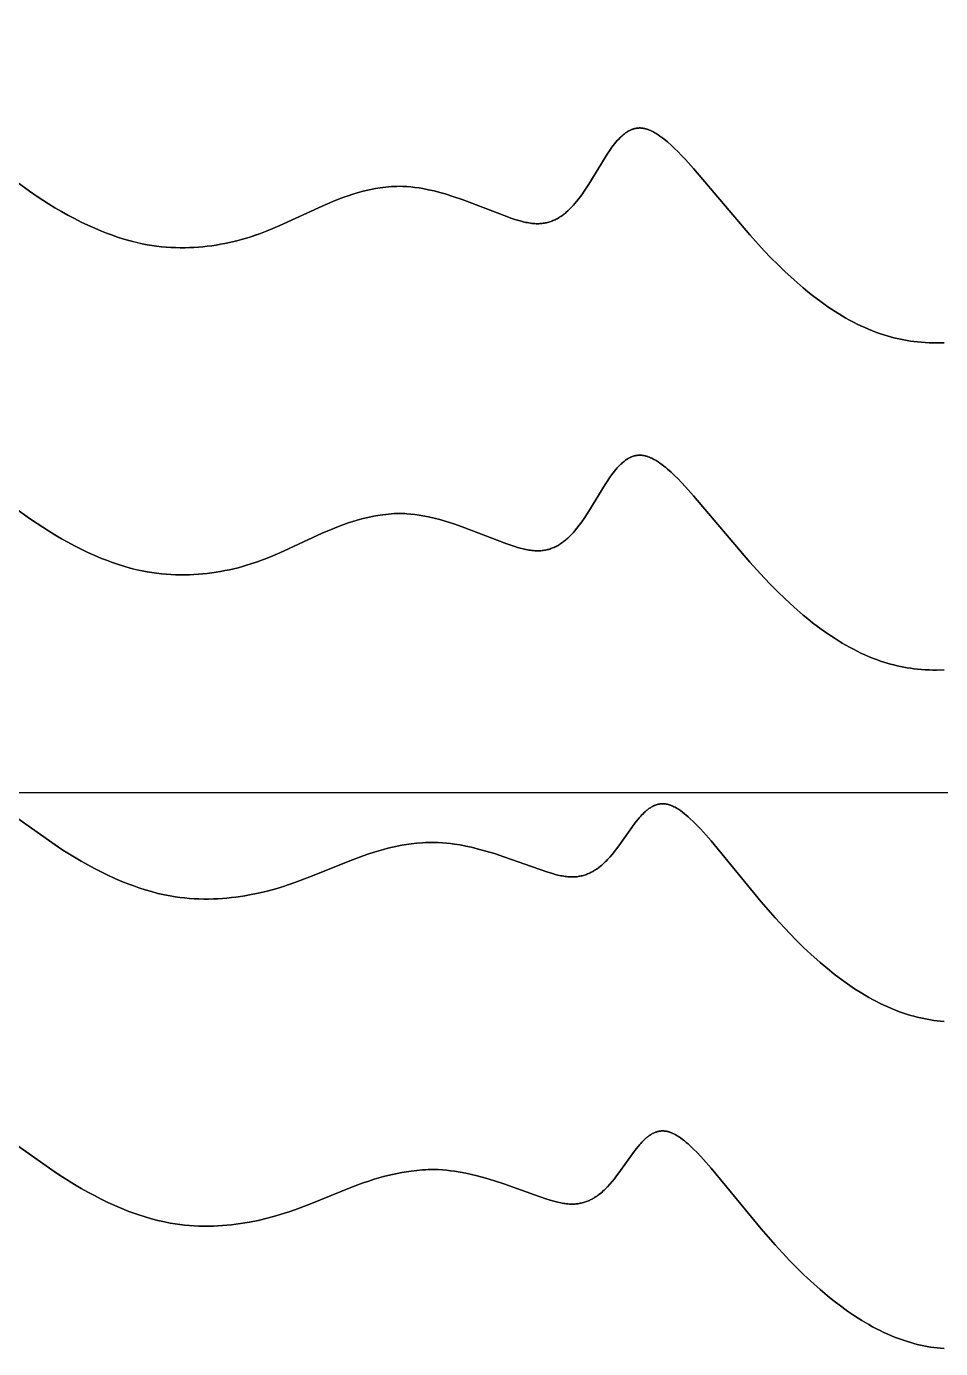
# Model space of a CAD drawing. Header units: feet. Extents: x 0 to 1.5, y 93.18 to 96.08.
# Drawn here: x 1.125 to 1.3125, y 93.2194 to 93.4905 of the extents above; entities that cross this region are included whole.
import ezdxf

# ---------------------------------------------------------------- set-up
doc = ezdxf.new("R2010")
doc.units = ezdxf.units.FT
doc.header["$MEASUREMENT"] = 0
doc.layers.add('Default', color=7, linetype='Continuous', true_color=0x000000)

msp = doc.modelspace()

# ---------------------------------------------------------------- linework, layer by layer
at = {"layer": 'Default'}
msp.add_lwpolyline([(0, 96), (1.5, 96), (1.5, 93.33333), (0, 93.33333)], close=True, dxfattribs=at)
for points in [[(1.10862, 93.46914), (1.12562, 93.45673), (1.12718, 93.45568), (1.12952, 93.45417), (1.13083, 93.45337), (1.13216, 93.4526), (1.13349, 93.45185), (1.13485, 93.45112), (1.13621, 93.45043), (1.1376, 93.44977), (1.139, 93.44914), (1.14042, 93.44855), (1.14142, 93.44815), (1.14244, 93.44778), (1.14371, 93.44734), (1.145, 93.44693), (1.1463, 93.44656), (1.14772, 93.4462), (1.14875, 93.44598), (1.14978, 93.44578), (1.15074, 93.44562), (1.1517, 93.44548), (1.15267, 93.44537), (1.15364, 93.44528), (1.15461, 93.44522), (1.15558, 93.44518), (1.15656, 93.44516), (1.15753, 93.44516), (1.15845, 93.44518), (1.15936, 93.44522), (1.16028, 93.44528), (1.16119, 93.44536), (1.1621, 93.44546), (1.16301, 93.44557), (1.16392, 93.44571), (1.16482, 93.44586), (1.16572, 93.44603), (1.16662, 93.44622), (1.16752, 93.44642), (1.16841, 93.44664), (1.16929, 93.44688), (1.17017, 93.44714), (1.17105, 93.44741), (1.17261, 93.44794), (1.17264, 93.44795), (1.17403, 93.44848), (1.17553, 93.44908), (1.177, 93.44971), (1.18567, 93.4537), (1.18787, 93.45465), (1.18898, 93.45509), (1.1901, 93.45551), (1.19101, 93.45583), (1.19193, 93.45613), (1.19285, 93.4564), (1.19377, 93.45666), (1.1947, 93.45689), (1.19564, 93.4571), (1.19659, 93.45728), (1.19754, 93.45743), (1.19812, 93.45751), (1.19869, 93.45758), (1.19927, 93.45764), (1.19985, 93.45769), (1.20043, 93.45772), (1.201, 93.45774), (1.20158, 93.45775), (1.20217, 93.45774), (1.20259, 93.45772), (1.20301, 93.4577), (1.20385, 93.45764), (1.20469, 93.45754), (1.20552, 93.45743), (1.20632, 93.45729), (1.20747, 93.45706), (1.20862, 93.4568), (1.20976, 93.4565), (1.21089, 93.45618), (1.21265, 93.45562), (1.21439, 93.45502), (1.22353, 93.45153), (1.22435, 93.45125), (1.22516, 93.45098), (1.22571, 93.45081), (1.22629, 93.45064), (1.22687, 93.45049), (1.22746, 93.45036), (1.22776, 93.4503), (1.22806, 93.45025), (1.22836, 93.4502), (1.22866, 93.45016), (1.22896, 93.45013), (1.22925, 93.45011), (1.22955, 93.45009), (1.22984, 93.45009), (1.23008, 93.45009), (1.23031, 93.4501), (1.23054, 93.45012), (1.23077, 93.45014), (1.231, 93.45017), (1.23123, 93.4502), (1.23146, 93.45024), (1.23168, 93.45029), (1.23191, 93.45035), (1.23213, 93.45041), (1.23235, 93.45047), (1.23257, 93.45055), (1.23279, 93.45063), (1.233, 93.45071), (1.23322, 93.45081), (1.23343, 93.4509), (1.23364, 93.45101), (1.23384, 93.45111), (1.23404, 93.45123), (1.23424, 93.45134), (1.23443, 93.45146), (1.23462, 93.45159), (1.23481, 93.45172), (1.235, 93.45185), (1.23518, 93.45199), (1.23536, 93.45213), (1.23554, 93.45227), (1.23571, 93.45242), (1.23606, 93.45272), (1.23639, 93.45304), (1.23666, 93.45331), (1.23692, 93.45358), (1.23718, 93.45386), (1.23743, 93.45415), (1.23792, 93.45474), (1.23839, 93.45534), (1.2389, 93.45604), (1.2394, 93.45675), (1.24035, 93.4582), (1.2437, 93.46368), (1.24413, 93.46435), (1.2446, 93.46504), (1.2451, 93.46575), (1.24537, 93.4661), (1.24564, 93.46645), (1.24592, 93.46679), (1.2462, 93.46712), (1.24649, 93.46744), (1.24679, 93.46775), (1.24695, 93.4679), (1.2471, 93.46804), (1.24725, 93.46818), (1.24741, 93.46832), (1.24757, 93.46845), (1.24773, 93.46857), (1.24789, 93.46869), (1.24805, 93.4688), (1.24807, 93.46881), (1.24825, 93.46893), (1.24844, 93.46905), (1.24853, 93.4691), (1.24863, 93.46915), (1.24872, 93.4692), (1.24882, 93.46925), (1.24892, 93.4693), (1.24902, 93.46934), (1.24912, 93.46938), (1.24922, 93.46942), (1.24932, 93.46946), (1.24942, 93.46949), (1.24953, 93.46953), (1.24963, 93.46956), (1.24974, 93.46959), (1.24985, 93.46961), (1.24995, 93.46963), (1.25006, 93.46965), (1.25017, 93.46967), (1.25028, 93.46969), (1.25038, 93.4697), (1.25049, 93.46971), (1.2506, 93.46971), (1.25071, 93.46972), (1.25082, 93.46972), (1.25092, 93.46972), (1.25103, 93.46971), (1.25114, 93.4697), (1.25125, 93.46969), (1.25136, 93.46968), (1.25148, 93.46966), (1.2516, 93.46964), (1.25172, 93.46962), (1.25184, 93.46959), (1.25196, 93.46956), (1.25208, 93.46953), (1.2522, 93.4695), (1.25232, 93.46946), (1.25244, 93.46942), (1.25255, 93.46938), (1.25279, 93.46929), (1.25302, 93.46919), (1.25325, 93.46909), (1.25348, 93.46897), (1.2537, 93.46886), (1.25392, 93.46873), (1.25414, 93.46861), (1.25435, 93.46848), (1.25455, 93.46834), (1.25495, 93.46807), (1.25535, 93.46779), (1.25574, 93.46749), (1.25612, 93.46718), (1.2565, 93.46686), (1.25725, 93.4662), (1.25796, 93.46553), (1.25858, 93.46492), (1.25938, 93.46409), (1.26019, 93.46322), (1.26183, 93.46139), (1.27338, 93.44778), (1.27632, 93.44455), (1.2777, 93.44311), (1.2791, 93.44169), (1.28054, 93.4403), (1.28244, 93.43855), (1.28431, 93.43693), (1.28527, 93.43613), (1.28624, 93.43536), (1.28798, 93.43405), (1.2894, 93.43305), (1.29085, 93.43208), (1.29233, 93.43117), (1.29308, 93.43073), (1.29384, 93.43031), (1.29461, 93.4299), (1.29538, 93.42951), (1.29616, 93.42913), (1.29695, 93.42877), (1.29775, 93.42842), (1.29856, 93.4281), (1.29937, 93.42779), (1.30019, 93.4275), (1.30086, 93.42727), (1.30154, 93.42707), (1.30221, 93.42687), (1.3029, 93.42669), (1.30358, 93.42653), (1.30427, 93.42638), (1.30496, 93.42624), (1.30566, 93.42612), (1.30634, 93.42601), (1.30702, 93.42592), (1.30779, 93.42583), (1.30857, 93.42576), (1.30935, 93.42571), (1.31013, 93.42567), (1.31092, 93.42565), (1.3117, 93.42564), (1.31326, 93.42567)], [(1.31326, 93.42567), (1.3117, 93.42564), (1.31092, 93.42565), (1.31013, 93.42567), (1.30935, 93.42571), (1.30857, 93.42576), (1.30779, 93.42583), (1.30702, 93.42592), (1.30634, 93.42601), (1.30566, 93.42612), (1.30496, 93.42624), (1.30427, 93.42638), (1.30358, 93.42653), (1.3029, 93.42669), (1.30221, 93.42687), (1.30154, 93.42707), (1.30086, 93.42727), (1.30019, 93.4275), (1.29937, 93.42779), (1.29856, 93.4281), (1.29775, 93.42842), (1.29695, 93.42877), (1.29616, 93.42913), (1.29538, 93.42951), (1.29461, 93.4299), (1.29384, 93.43031), (1.29308, 93.43073), (1.29233, 93.43117), (1.29085, 93.43208), (1.2894, 93.43305), (1.28798, 93.43405), (1.28624, 93.43536), (1.28527, 93.43613), (1.28431, 93.43693), (1.28244, 93.43855), (1.28054, 93.4403), (1.2791, 93.44169), (1.2777, 93.44311), (1.27632, 93.44455), (1.27338, 93.44778), (1.26183, 93.46139), (1.26019, 93.46322), (1.25938, 93.46409), (1.25858, 93.46492), (1.25796, 93.46553), (1.25725, 93.4662), (1.2565, 93.46686), (1.25612, 93.46718), (1.25574, 93.46749), (1.25535, 93.46779), (1.25495, 93.46807), (1.25455, 93.46834), (1.25435, 93.46848), (1.25414, 93.46861), (1.25392, 93.46873), (1.2537, 93.46886), (1.25348, 93.46897), (1.25325, 93.46909), (1.25302, 93.46919), (1.25279, 93.46929), (1.25255, 93.46938), (1.25244, 93.46942), (1.25232, 93.46946), (1.2522, 93.4695), (1.25208, 93.46953), (1.25196, 93.46956), (1.25184, 93.46959), (1.25172, 93.46962), (1.2516, 93.46964), (1.25148, 93.46966), (1.25136, 93.46968), (1.25125, 93.46969), (1.25114, 93.4697), (1.25103, 93.46971), (1.25092, 93.46972), (1.25082, 93.46972), (1.25071, 93.46972), (1.2506, 93.46971), (1.25049, 93.46971), (1.25038, 93.4697), (1.25028, 93.46969), (1.25017, 93.46967), (1.25006, 93.46965), (1.24995, 93.46963), (1.24985, 93.46961), (1.24974, 93.46959), (1.24963, 93.46956), (1.24953, 93.46953), (1.24942, 93.46949), (1.24932, 93.46946), (1.24922, 93.46942), (1.24912, 93.46938), (1.24902, 93.46934), (1.24892, 93.4693), (1.24882, 93.46925), (1.24872, 93.4692), (1.24863, 93.46915), (1.24853, 93.4691), (1.24844, 93.46905), (1.24825, 93.46893), (1.24807, 93.46881), (1.24805, 93.4688), (1.24789, 93.46869), (1.24773, 93.46857), (1.24757, 93.46845), (1.24741, 93.46832), (1.24725, 93.46818), (1.2471, 93.46804), (1.24695, 93.4679), (1.24679, 93.46775), (1.24649, 93.46744), (1.2462, 93.46712), (1.24592, 93.46679), (1.24564, 93.46645), (1.24537, 93.4661), (1.2451, 93.46575), (1.2446, 93.46504), (1.24413, 93.46435), (1.2437, 93.46368), (1.24035, 93.4582), (1.2394, 93.45675), (1.2389, 93.45604), (1.23839, 93.45534), (1.23792, 93.45474), (1.23743, 93.45415), (1.23718, 93.45386), (1.23692, 93.45358), (1.23666, 93.45331), (1.23639, 93.45304), (1.23606, 93.45272), (1.23571, 93.45242), (1.23554, 93.45227), (1.23536, 93.45213), (1.23518, 93.45199), (1.235, 93.45185), (1.23481, 93.45172), (1.23462, 93.45159), (1.23443, 93.45146), (1.23424, 93.45134), (1.23404, 93.45123), (1.23384, 93.45111), (1.23364, 93.45101), (1.23343, 93.4509), (1.23322, 93.45081), (1.233, 93.45071), (1.23279, 93.45063), (1.23257, 93.45055), (1.23235, 93.45047), (1.23213, 93.45041), (1.23191, 93.45035), (1.23168, 93.45029), (1.23146, 93.45024), (1.23123, 93.4502), (1.231, 93.45017), (1.23077, 93.45014), (1.23054, 93.45012), (1.23031, 93.4501), (1.23008, 93.45009), (1.22984, 93.45009), (1.22955, 93.45009), (1.22925, 93.45011), (1.22896, 93.45013), (1.22866, 93.45016), (1.22836, 93.4502), (1.22806, 93.45025), (1.22776, 93.4503), (1.22746, 93.45036), (1.22687, 93.45049), (1.22629, 93.45064), (1.22571, 93.45081), (1.22516, 93.45098), (1.22435, 93.45125), (1.22353, 93.45153), (1.21439, 93.45502), (1.21265, 93.45562), (1.21089, 93.45618), (1.20976, 93.4565), (1.20862, 93.4568), (1.20747, 93.45706), (1.20632, 93.45729), (1.20552, 93.45743), (1.20469, 93.45754), (1.20385, 93.45764), (1.20301, 93.4577), (1.20259, 93.45772), (1.20217, 93.45774), (1.20158, 93.45775), (1.201, 93.45774), (1.20043, 93.45772), (1.19985, 93.45769), (1.19927, 93.45764), (1.19869, 93.45758), (1.19812, 93.45751), (1.19754, 93.45743), (1.19659, 93.45728), (1.19564, 93.4571), (1.1947, 93.45689), (1.19377, 93.45666), (1.19285, 93.4564), (1.19193, 93.45613), (1.19101, 93.45583), (1.1901, 93.45551), (1.18898, 93.45509), (1.18787, 93.45465), (1.18567, 93.4537), (1.177, 93.44971), (1.17553, 93.44908), (1.17403, 93.44848), (1.17264, 93.44795), (1.17261, 93.44794), (1.17192, 93.4477), (1.17105, 93.44741), (1.17017, 93.44714), (1.16929, 93.44688), (1.16841, 93.44664), (1.16752, 93.44642), (1.16662, 93.44622), (1.16572, 93.44603), (1.16482, 93.44586), (1.16392, 93.44571), (1.16301, 93.44557), (1.1621, 93.44546), (1.16119, 93.44536), (1.16028, 93.44528), (1.15936, 93.44522), (1.15845, 93.44518), (1.15753, 93.44516), (1.15656, 93.44516), (1.15558, 93.44518), (1.15461, 93.44522), (1.15364, 93.44528), (1.15267, 93.44537), (1.1517, 93.44548), (1.15074, 93.44562), (1.14978, 93.44578), (1.14875, 93.44598), (1.1476, 93.44623), (1.1463, 93.44656), (1.145, 93.44693), (1.14371, 93.44734), (1.14244, 93.44778), (1.14142, 93.44815), (1.14042, 93.44855), (1.139, 93.44914), (1.1376, 93.44977), (1.13621, 93.45043), (1.13485, 93.45112), (1.13349, 93.45185), (1.13216, 93.4526), (1.13083, 93.45337), (1.12952, 93.45417), (1.12718, 93.45568), (1.12562, 93.45673), (1.10862, 93.46914)], [(1.10862, 93.40202), (1.12562, 93.38961), (1.12718, 93.38856), (1.12952, 93.38706), (1.13083, 93.38626), (1.13216, 93.38548), (1.13349, 93.38473), (1.13485, 93.38401), (1.13621, 93.38332), (1.1376, 93.38266), (1.139, 93.38203), (1.14042, 93.38144), (1.14142, 93.38104), (1.14244, 93.38066), (1.14371, 93.38022), (1.145, 93.37982), (1.1463, 93.37945), (1.14772, 93.37909), (1.14875, 93.37886), (1.14978, 93.37867), (1.15074, 93.37851), (1.1517, 93.37837), (1.15267, 93.37826), (1.15364, 93.37817), (1.15461, 93.37811), (1.15558, 93.37806), (1.15656, 93.37804), (1.15753, 93.37805), (1.15845, 93.37807), (1.15936, 93.37811), (1.16028, 93.37817), (1.16119, 93.37825), (1.1621, 93.37835), (1.16301, 93.37846), (1.16392, 93.3786), (1.16482, 93.37875), (1.16572, 93.37892), (1.16662, 93.3791), (1.16752, 93.37931), (1.16841, 93.37953), (1.16929, 93.37977), (1.17017, 93.38003), (1.17105, 93.3803), (1.17261, 93.38083), (1.17264, 93.38084), (1.17403, 93.38136), (1.17553, 93.38197), (1.177, 93.3826), (1.18567, 93.38659), (1.18787, 93.38753), (1.18898, 93.38798), (1.1901, 93.3884), (1.19101, 93.38872), (1.19193, 93.38901), (1.19285, 93.38929), (1.19377, 93.38955), (1.1947, 93.38978), (1.19564, 93.38998), (1.19659, 93.39017), (1.19754, 93.39032), (1.19812, 93.3904), (1.19869, 93.39047), (1.19927, 93.39053), (1.19985, 93.39057), (1.20043, 93.39061), (1.201, 93.39063), (1.20158, 93.39063), (1.20217, 93.39063), (1.20259, 93.39061), (1.20301, 93.39059), (1.20385, 93.39052), (1.20469, 93.39043), (1.20552, 93.39031), (1.20632, 93.39018), (1.20747, 93.38995), (1.20862, 93.38968), (1.20976, 93.38939), (1.21089, 93.38906), (1.21265, 93.38851), (1.21439, 93.38791), (1.22353, 93.38442), (1.22435, 93.38413), (1.22516, 93.38387), (1.22571, 93.38369), (1.22629, 93.38353), (1.22687, 93.38338), (1.22746, 93.38325), (1.22776, 93.38319), (1.22806, 93.38314), (1.22836, 93.38309), (1.22866, 93.38305), (1.22896, 93.38302), (1.22925, 93.383), (1.22955, 93.38298), (1.22984, 93.38298), (1.23008, 93.38298), (1.23031, 93.38299), (1.23054, 93.383), (1.23077, 93.38303), (1.231, 93.38306), (1.23123, 93.38309), (1.23146, 93.38313), (1.23168, 93.38318), (1.23191, 93.38323), (1.23213, 93.38329), (1.23235, 93.38336), (1.23257, 93.38343), (1.23279, 93.38351), (1.233, 93.3836), (1.23322, 93.38369), (1.23343, 93.38379), (1.23364, 93.38389), (1.23384, 93.384), (1.23404, 93.38411), (1.23424, 93.38423), (1.23443, 93.38435), (1.23462, 93.38448), (1.23481, 93.3846), (1.235, 93.38474), (1.23518, 93.38488), (1.23536, 93.38502), (1.23554, 93.38516), (1.23571, 93.38531), (1.23606, 93.38561), (1.23639, 93.38592), (1.23666, 93.38619), (1.23692, 93.38647), (1.23718, 93.38675), (1.23743, 93.38704), (1.23792, 93.38763), (1.23839, 93.38823), (1.2389, 93.38892), (1.2394, 93.38964), (1.24035, 93.39109), (1.2437, 93.39657), (1.24413, 93.39724), (1.2446, 93.39793), (1.2451, 93.39864), (1.24537, 93.39899), (1.24564, 93.39934), (1.24592, 93.39968), (1.2462, 93.40001), (1.24649, 93.40033), (1.24679, 93.40064), (1.24695, 93.40079), (1.2471, 93.40093), (1.24725, 93.40107), (1.24741, 93.4012), (1.24757, 93.40133), (1.24773, 93.40146), (1.24789, 93.40158), (1.24805, 93.40169), (1.24807, 93.4017), (1.24825, 93.40182), (1.24844, 93.40193), (1.24853, 93.40199), (1.24863, 93.40204), (1.24872, 93.40209), (1.24882, 93.40214), (1.24892, 93.40218), (1.24902, 93.40223), (1.24912, 93.40227), (1.24922, 93.40231), (1.24932, 93.40235), (1.24942, 93.40238), (1.24953, 93.40242), (1.24963, 93.40245), (1.24974, 93.40247), (1.24985, 93.4025), (1.24995, 93.40252), (1.25006, 93.40254), (1.25017, 93.40256), (1.25028, 93.40257), (1.25038, 93.40259), (1.25049, 93.40259), (1.2506, 93.4026), (1.25071, 93.4026), (1.25082, 93.40261), (1.25092, 93.4026), (1.25103, 93.4026), (1.25114, 93.40259), (1.25125, 93.40258), (1.25136, 93.40257), (1.25148, 93.40255), (1.2516, 93.40253), (1.25172, 93.40251), (1.25184, 93.40248), (1.25196, 93.40245), (1.25208, 93.40242), (1.2522, 93.40239), (1.25232, 93.40235), (1.25244, 93.40231), (1.25255, 93.40227), (1.25279, 93.40218), (1.25302, 93.40208), (1.25325, 93.40197), (1.25348, 93.40186), (1.2537, 93.40174), (1.25392, 93.40162), (1.25414, 93.40149), (1.25435, 93.40136), (1.25455, 93.40123), (1.25495, 93.40096), (1.25535, 93.40068), (1.25574, 93.40038), (1.25612, 93.40007), (1.2565, 93.39975), (1.25725, 93.39909), (1.25796, 93.39842), (1.25858, 93.3978), (1.25938, 93.39698), (1.26019, 93.39611), (1.26183, 93.39428), (1.27338, 93.38067), (1.27632, 93.37743), (1.2777, 93.376), (1.2791, 93.37458), (1.28054, 93.37319), (1.28244, 93.37144), (1.28431, 93.36981), (1.28527, 93.36902), (1.28624, 93.36825), (1.28798, 93.36694), (1.2894, 93.36593), (1.29085, 93.36497), (1.29233, 93.36406), (1.29308, 93.36362), (1.29384, 93.3632), (1.29461, 93.36279), (1.29538, 93.3624), (1.29616, 93.36202), (1.29695, 93.36166), (1.29775, 93.36131), (1.29856, 93.36098), (1.29937, 93.36067), (1.30019, 93.36038), (1.30086, 93.36016), (1.30154, 93.35995), (1.30221, 93.35976), (1.3029, 93.35958), (1.30358, 93.35941), (1.30427, 93.35926), (1.30496, 93.35913), (1.30566, 93.359), (1.30634, 93.3589), (1.30702, 93.35881), (1.30779, 93.35872), (1.30857, 93.35865), (1.30935, 93.3586), (1.31013, 93.35856), (1.31092, 93.35854), (1.3117, 93.35853), (1.31326, 93.35856)], [(1.31326, 93.35856), (1.3117, 93.35853), (1.31092, 93.35854), (1.31013, 93.35856), (1.30935, 93.3586), (1.30857, 93.35865), (1.30779, 93.35872), (1.30702, 93.35881), (1.30634, 93.3589), (1.30566, 93.359), (1.30496, 93.35913), (1.30427, 93.35926), (1.30358, 93.35941), (1.3029, 93.35958), (1.30221, 93.35976), (1.30154, 93.35995), (1.30086, 93.36016), (1.30019, 93.36038), (1.29937, 93.36067), (1.29856, 93.36098), (1.29775, 93.36131), (1.29695, 93.36166), (1.29616, 93.36202), (1.29538, 93.3624), (1.29461, 93.36279), (1.29384, 93.3632), (1.29308, 93.36362), (1.29233, 93.36406), (1.29085, 93.36497), (1.2894, 93.36593), (1.28798, 93.36694), (1.28624, 93.36825), (1.28527, 93.36902), (1.28431, 93.36981), (1.28244, 93.37144), (1.28054, 93.37319), (1.2791, 93.37458), (1.2777, 93.376), (1.27632, 93.37743), (1.27338, 93.38067), (1.26183, 93.39428), (1.26019, 93.39611), (1.25938, 93.39698), (1.25858, 93.3978), (1.25796, 93.39842), (1.25725, 93.39909), (1.2565, 93.39975), (1.25612, 93.40007), (1.25574, 93.40038), (1.25535, 93.40068), (1.25495, 93.40096), (1.25455, 93.40123), (1.25435, 93.40136), (1.25414, 93.40149), (1.25392, 93.40162), (1.2537, 93.40174), (1.25348, 93.40186), (1.25325, 93.40197), (1.25302, 93.40208), (1.25279, 93.40218), (1.25255, 93.40227), (1.25244, 93.40231), (1.25232, 93.40235), (1.2522, 93.40239), (1.25208, 93.40242), (1.25196, 93.40245), (1.25184, 93.40248), (1.25172, 93.40251), (1.2516, 93.40253), (1.25148, 93.40255), (1.25136, 93.40257), (1.25125, 93.40258), (1.25114, 93.40259), (1.25103, 93.4026), (1.25092, 93.4026), (1.25082, 93.40261), (1.25071, 93.4026), (1.2506, 93.4026), (1.25049, 93.40259), (1.25038, 93.40259), (1.25028, 93.40257), (1.25017, 93.40256), (1.25006, 93.40254), (1.24995, 93.40252), (1.24985, 93.4025), (1.24974, 93.40247), (1.24963, 93.40245), (1.24953, 93.40242), (1.24942, 93.40238), (1.24932, 93.40235), (1.24922, 93.40231), (1.24912, 93.40227), (1.24902, 93.40223), (1.24892, 93.40218), (1.24882, 93.40214), (1.24872, 93.40209), (1.24863, 93.40204), (1.24853, 93.40199), (1.24844, 93.40193), (1.24825, 93.40182), (1.24807, 93.4017), (1.24805, 93.40169), (1.24789, 93.40158), (1.24773, 93.40146), (1.24757, 93.40133), (1.24741, 93.4012), (1.24725, 93.40107), (1.2471, 93.40093), (1.24695, 93.40079), (1.24679, 93.40064), (1.24649, 93.40033), (1.2462, 93.40001), (1.24592, 93.39968), (1.24564, 93.39934), (1.24537, 93.39899), (1.2451, 93.39864), (1.2446, 93.39793), (1.24413, 93.39724), (1.2437, 93.39657), (1.24035, 93.39109), (1.2394, 93.38964), (1.2389, 93.38892), (1.23839, 93.38823), (1.23792, 93.38763), (1.23743, 93.38704), (1.23718, 93.38675), (1.23692, 93.38647), (1.23666, 93.38619), (1.23639, 93.38592), (1.23606, 93.38561), (1.23571, 93.38531), (1.23554, 93.38516), (1.23536, 93.38502), (1.23518, 93.38488), (1.235, 93.38474), (1.23481, 93.3846), (1.23462, 93.38448), (1.23443, 93.38435), (1.23424, 93.38423), (1.23404, 93.38411), (1.23384, 93.384), (1.23364, 93.38389), (1.23343, 93.38379), (1.23322, 93.38369), (1.233, 93.3836), (1.23279, 93.38351), (1.23257, 93.38343), (1.23235, 93.38336), (1.23213, 93.38329), (1.23191, 93.38323), (1.23168, 93.38318), (1.23146, 93.38313), (1.23123, 93.38309), (1.231, 93.38306), (1.23077, 93.38303), (1.23054, 93.383), (1.23031, 93.38299), (1.23008, 93.38298), (1.22984, 93.38298), (1.22955, 93.38298), (1.22925, 93.383), (1.22896, 93.38302), (1.22866, 93.38305), (1.22836, 93.38309), (1.22806, 93.38314), (1.22776, 93.38319), (1.22746, 93.38325), (1.22687, 93.38338), (1.22629, 93.38353), (1.22571, 93.38369), (1.22516, 93.38387), (1.22435, 93.38413), (1.22353, 93.38442), (1.21439, 93.38791), (1.21265, 93.38851), (1.21089, 93.38906), (1.20976, 93.38939), (1.20862, 93.38968), (1.20747, 93.38995), (1.20632, 93.39018), (1.20552, 93.39031), (1.20469, 93.39043), (1.20385, 93.39052), (1.20301, 93.39059), (1.20259, 93.39061), (1.20217, 93.39063), (1.20158, 93.39063), (1.201, 93.39063), (1.20043, 93.39061), (1.19985, 93.39057), (1.19927, 93.39053), (1.19869, 93.39047), (1.19812, 93.3904), (1.19754, 93.39032), (1.19659, 93.39017), (1.19564, 93.38998), (1.1947, 93.38978), (1.19377, 93.38955), (1.19285, 93.38929), (1.19193, 93.38901), (1.19101, 93.38872), (1.1901, 93.3884), (1.18898, 93.38798), (1.18787, 93.38753), (1.18567, 93.38659), (1.177, 93.3826), (1.17553, 93.38197), (1.17403, 93.38136), (1.17264, 93.38084), (1.17261, 93.38083), (1.17192, 93.38059), (1.17105, 93.3803), (1.17017, 93.38003), (1.16929, 93.37977), (1.16841, 93.37953), (1.16752, 93.37931), (1.16662, 93.3791), (1.16572, 93.37892), (1.16482, 93.37875), (1.16392, 93.3786), (1.16301, 93.37846), (1.1621, 93.37835), (1.16119, 93.37825), (1.16028, 93.37817), (1.15936, 93.37811), (1.15845, 93.37807), (1.15753, 93.37805), (1.15656, 93.37804), (1.15558, 93.37806), (1.15461, 93.37811), (1.15364, 93.37817), (1.15267, 93.37826), (1.1517, 93.37837), (1.15074, 93.37851), (1.14978, 93.37867), (1.14875, 93.37886), (1.1476, 93.37911), (1.1463, 93.37945), (1.145, 93.37982), (1.14371, 93.38022), (1.14244, 93.38066), (1.14142, 93.38104), (1.14042, 93.38144), (1.139, 93.38203), (1.1376, 93.38266), (1.13621, 93.38332), (1.13485, 93.38401), (1.13349, 93.38473), (1.13216, 93.38548), (1.13083, 93.38626), (1.12952, 93.38706), (1.12718, 93.38856), (1.12562, 93.38961), (1.10862, 93.40202)], [(1.11645, 93.33279), (1.13138, 93.32233), (1.13248, 93.32161), (1.13488, 93.32012), (1.13622, 93.31933), (1.13757, 93.31857), (1.13893, 93.31783), (1.14031, 93.31712), (1.1417, 93.31645), (1.14311, 93.3158), (1.14454, 93.31519), (1.14599, 93.31462), (1.14701, 93.31424), (1.14804, 93.31388), (1.14934, 93.31346), (1.15064, 93.31308), (1.15196, 93.31273), (1.15329, 93.31243), (1.15445, 93.3122), (1.15549, 93.31203), (1.15647, 93.31189), (1.15745, 93.31178), (1.15843, 93.31169), (1.15941, 93.31162), (1.16039, 93.31158), (1.16138, 93.31156), (1.16236, 93.31156), (1.16335, 93.31158), (1.16427, 93.31163), (1.1652, 93.31168), (1.16612, 93.31176), (1.16705, 93.31185), (1.16797, 93.31197), (1.16889, 93.31209), (1.16981, 93.31224), (1.17072, 93.3124), (1.17255, 93.31277), (1.17436, 93.31319), (1.17615, 93.31368), (1.17792, 93.31422), (1.17862, 93.31445), (1.17866, 93.31446), (1.18006, 93.31495), (1.18311, 93.3161), (1.19186, 93.31963), (1.19409, 93.32045), (1.19522, 93.32083), (1.19635, 93.3212), (1.19728, 93.32147), (1.19821, 93.32173), (1.19915, 93.32197), (1.20009, 93.3222), (1.20104, 93.3224), (1.20199, 93.32258), (1.20294, 93.32274), (1.20391, 93.32288), (1.20508, 93.32302), (1.20625, 93.32312), (1.20684, 93.32316), (1.20743, 93.32318), (1.20801, 93.32319), (1.2086, 93.32319), (1.20946, 93.32317), (1.21031, 93.32312), (1.21116, 93.32305), (1.21201, 93.32295), (1.21282, 93.32284), (1.21398, 93.32265), (1.21514, 93.32242), (1.2163, 93.32217), (1.21745, 93.32189), (1.21922, 93.32141), (1.22098, 93.32087), (1.2229, 93.32025), (1.23014, 93.31766), (1.23175, 93.31712), (1.23287, 93.31677), (1.23345, 93.31662), (1.23403, 93.31647), (1.23462, 93.31634), (1.23492, 93.31629), (1.23521, 93.31624), (1.2355, 93.3162), (1.23579, 93.31616), (1.23608, 93.31613), (1.23637, 93.31611), (1.2366, 93.3161), (1.23682, 93.3161), (1.23705, 93.3161), (1.23727, 93.3161), (1.23749, 93.31611), (1.23771, 93.31613), (1.23793, 93.31615), (1.23815, 93.31618), (1.23837, 93.31622), (1.23859, 93.31626), (1.23881, 93.3163), (1.23902, 93.31635), (1.23924, 93.31641), (1.23945, 93.31648), (1.23967, 93.31655), (1.23988, 93.31662), (1.24007, 93.3167), (1.24027, 93.31678), (1.24046, 93.31686), (1.24065, 93.31695), (1.24083, 93.31704), (1.24102, 93.31714), (1.2412, 93.31724), (1.24138, 93.31734), (1.24155, 93.31745), (1.24173, 93.31756), (1.2419, 93.31768), (1.24207, 93.31779), (1.24224, 93.31791), (1.24241, 93.31804), (1.24273, 93.3183), (1.24299, 93.31851), (1.24324, 93.31873), (1.24349, 93.31896), (1.24373, 93.31919), (1.24397, 93.31943), (1.2442, 93.31967), (1.24465, 93.32016), (1.24513, 93.32072), (1.2456, 93.3213), (1.24606, 93.32189), (1.24651, 93.32249), (1.24966, 93.32691), (1.25009, 93.32746), (1.25054, 93.32801), (1.25077, 93.32829), (1.251, 93.32855), (1.25124, 93.32881), (1.25148, 93.32906), (1.25173, 93.3293), (1.25199, 93.32954), (1.25213, 93.32966), (1.25226, 93.32978), (1.2524, 93.32989), (1.25254, 93.33), (1.25268, 93.3301), (1.25283, 93.3302), (1.25298, 93.3303), (1.25313, 93.3304), (1.25328, 93.33049), (1.25344, 93.33057), (1.25359, 93.33065), (1.25375, 93.33072), (1.25377, 93.33073), (1.25387, 93.33077), (1.25396, 93.33081), (1.25406, 93.33085), (1.25416, 93.33088), (1.25425, 93.33091), (1.25435, 93.33094), (1.25445, 93.33097), (1.25454, 93.33099), (1.25464, 93.33102), (1.25474, 93.33104), (1.25483, 93.33105), (1.25493, 93.33107), (1.25503, 93.33108), (1.25512, 93.33109), (1.25522, 93.3311), (1.25532, 93.3311), (1.25542, 93.33111), (1.25551, 93.33111), (1.25561, 93.33111), (1.25571, 93.3311), (1.25581, 93.3311), (1.25591, 93.33109), (1.25601, 93.33108), (1.2561, 93.33107), (1.2562, 93.33105), (1.2563, 93.33103), (1.2564, 93.33101), (1.2565, 93.33099), (1.2566, 93.33097), (1.2567, 93.33094), (1.2568, 93.33091), (1.2569, 93.33088), (1.25701, 93.33084), (1.25713, 93.3308), (1.25725, 93.33076), (1.25736, 93.33071), (1.25748, 93.33066), (1.25759, 93.33061), (1.25782, 93.3305), (1.25805, 93.33038), (1.25828, 93.33025), (1.2585, 93.33012), (1.25872, 93.32998), (1.25894, 93.32983), (1.25916, 93.32969), (1.25957, 93.32938), (1.25997, 93.32907), (1.26035, 93.32876), (1.26073, 93.32843), (1.2611, 93.32809), (1.26185, 93.32739), (1.26257, 93.32666), (1.26326, 93.32593), (1.26387, 93.32527), (1.26542, 93.32348), (1.27571, 93.31102), (1.2786, 93.30771), (1.28159, 93.30449), (1.28298, 93.30306), (1.28441, 93.30165), (1.28587, 93.30028), (1.2878, 93.29855), (1.28971, 93.29695), (1.29068, 93.29618), (1.29167, 93.29542), (1.29343, 93.29414), (1.29486, 93.29317), (1.29632, 93.29225), (1.29781, 93.29137), (1.29857, 93.29095), (1.29933, 93.29055), (1.3001, 93.29016), (1.30088, 93.28978), (1.30167, 93.28942), (1.30246, 93.28908), (1.30326, 93.28876), (1.30407, 93.28845), (1.30489, 93.28816), (1.30571, 93.2879), (1.30638, 93.2877), (1.30705, 93.28751), (1.30773, 93.28733), (1.3084, 93.28718), (1.30908, 93.28703), (1.30977, 93.2869), (1.31045, 93.28678), (1.31114, 93.28668), (1.31182, 93.2866), (1.31249, 93.28653), (1.31326, 93.28647)], [(1.31326, 93.28647), (1.31249, 93.28653), (1.31182, 93.2866), (1.31114, 93.28668), (1.31045, 93.28678), (1.30977, 93.2869), (1.30908, 93.28703), (1.3084, 93.28718), (1.30773, 93.28733), (1.30705, 93.28751), (1.30638, 93.2877), (1.30571, 93.2879), (1.30489, 93.28816), (1.30407, 93.28845), (1.30326, 93.28876), (1.30246, 93.28908), (1.30167, 93.28942), (1.30088, 93.28978), (1.3001, 93.29016), (1.29933, 93.29055), (1.29857, 93.29095), (1.29781, 93.29137), (1.29632, 93.29225), (1.29486, 93.29317), (1.29343, 93.29414), (1.29167, 93.29542), (1.29068, 93.29618), (1.28971, 93.29695), (1.2878, 93.29855), (1.28587, 93.30028), (1.28441, 93.30165), (1.28298, 93.30306), (1.28159, 93.30449), (1.2786, 93.30771), (1.27571, 93.31102), (1.26542, 93.32348), (1.26387, 93.32527), (1.26326, 93.32593), (1.26257, 93.32666), (1.26185, 93.32739), (1.2611, 93.32809), (1.26073, 93.32843), (1.26035, 93.32876), (1.25997, 93.32907), (1.25957, 93.32938), (1.25916, 93.32969), (1.25894, 93.32983), (1.25872, 93.32998), (1.2585, 93.33012), (1.25828, 93.33025), (1.25805, 93.33038), (1.25782, 93.3305), (1.25759, 93.33061), (1.25748, 93.33066), (1.25736, 93.33071), (1.25725, 93.33076), (1.25713, 93.3308), (1.25701, 93.33084), (1.2569, 93.33088), (1.2568, 93.33091), (1.2567, 93.33094), (1.2566, 93.33097), (1.2565, 93.33099), (1.2564, 93.33101), (1.2563, 93.33103), (1.2562, 93.33105), (1.2561, 93.33107), (1.25601, 93.33108), (1.25591, 93.33109), (1.25581, 93.3311), (1.25571, 93.3311), (1.25561, 93.33111), (1.25551, 93.33111), (1.25542, 93.33111), (1.25532, 93.3311), (1.25522, 93.3311), (1.25512, 93.33109), (1.25503, 93.33108), (1.25493, 93.33107), (1.25483, 93.33105), (1.25474, 93.33104), (1.25464, 93.33102), (1.25454, 93.33099), (1.25445, 93.33097), (1.25435, 93.33094), (1.25425, 93.33091), (1.25416, 93.33088), (1.25406, 93.33085), (1.25396, 93.33081), (1.25387, 93.33077), (1.25377, 93.33073), (1.25375, 93.33072), (1.25359, 93.33065), (1.25344, 93.33057), (1.25328, 93.33049), (1.25313, 93.3304), (1.25298, 93.3303), (1.25283, 93.3302), (1.25268, 93.3301), (1.25254, 93.33), (1.2524, 93.32989), (1.25226, 93.32978), (1.25213, 93.32966), (1.25199, 93.32954), (1.25173, 93.3293), (1.25148, 93.32906), (1.25124, 93.32881), (1.251, 93.32855), (1.25077, 93.32829), (1.25054, 93.32801), (1.25009, 93.32746), (1.24966, 93.32691), (1.24651, 93.32249), (1.24606, 93.32189), (1.2456, 93.3213), (1.24513, 93.32072), (1.24465, 93.32016), (1.2442, 93.31967), (1.24397, 93.31943), (1.24373, 93.31919), (1.24349, 93.31896), (1.24324, 93.31873), (1.24299, 93.31851), (1.24273, 93.3183), (1.24241, 93.31804), (1.24224, 93.31791), (1.24207, 93.31779), (1.2419, 93.31768), (1.24173, 93.31756), (1.24155, 93.31745), (1.24138, 93.31734), (1.2412, 93.31724), (1.24102, 93.31714), (1.24083, 93.31704), (1.24065, 93.31695), (1.24046, 93.31686), (1.24027, 93.31678), (1.24007, 93.3167), (1.23988, 93.31662), (1.23967, 93.31655), (1.23945, 93.31648), (1.23924, 93.31641), (1.23902, 93.31635), (1.23881, 93.3163), (1.23859, 93.31626), (1.23837, 93.31622), (1.23815, 93.31618), (1.23793, 93.31615), (1.23771, 93.31613), (1.23749, 93.31611), (1.23727, 93.3161), (1.23705, 93.3161), (1.23682, 93.3161), (1.2366, 93.3161), (1.23637, 93.31611), (1.23608, 93.31613), (1.23579, 93.31616), (1.2355, 93.3162), (1.23521, 93.31624), (1.23492, 93.31629), (1.23462, 93.31634), (1.23403, 93.31647), (1.23345, 93.31662), (1.23287, 93.31677), (1.23175, 93.31712), (1.23014, 93.31766), (1.2229, 93.32025), (1.22098, 93.32087), (1.21922, 93.32141), (1.21745, 93.32189), (1.2163, 93.32217), (1.21514, 93.32242), (1.21398, 93.32265), (1.21282, 93.32284), (1.21201, 93.32295), (1.21116, 93.32305), (1.21031, 93.32312), (1.20946, 93.32317), (1.2086, 93.32319), (1.20801, 93.32319), (1.20743, 93.32318), (1.20684, 93.32316), (1.20625, 93.32312), (1.20508, 93.32302), (1.20391, 93.32288), (1.20294, 93.32274), (1.20199, 93.32258), (1.20104, 93.3224), (1.20009, 93.3222), (1.19915, 93.32197), (1.19821, 93.32173), (1.19728, 93.32147), (1.19635, 93.3212), (1.19522, 93.32083), (1.19409, 93.32045), (1.19186, 93.31963), (1.18311, 93.3161), (1.18006, 93.31495), (1.17866, 93.31446), (1.17862, 93.31445), (1.17792, 93.31422), (1.17615, 93.31368), (1.17436, 93.31319), (1.17255, 93.31277), (1.17072, 93.3124), (1.16981, 93.31224), (1.16889, 93.31209), (1.16797, 93.31197), (1.16705, 93.31185), (1.16612, 93.31176), (1.1652, 93.31168), (1.16427, 93.31163), (1.16335, 93.31158), (1.16236, 93.31156), (1.16138, 93.31156), (1.16039, 93.31158), (1.15941, 93.31162), (1.15843, 93.31169), (1.15745, 93.31178), (1.15647, 93.31189), (1.15549, 93.31203), (1.15445, 93.3122), (1.15329, 93.31243), (1.15196, 93.31273), (1.15064, 93.31308), (1.14934, 93.31346), (1.14804, 93.31388), (1.14701, 93.31424), (1.14599, 93.31462), (1.14454, 93.31519), (1.14311, 93.3158), (1.1417, 93.31645), (1.14031, 93.31712), (1.13893, 93.31783), (1.13757, 93.31857), (1.13622, 93.31933), (1.13488, 93.32012), (1.13248, 93.32161), (1.13089, 93.32265), (1.11645, 93.33279)], [(1.11645, 93.26568), (1.13138, 93.25522), (1.13248, 93.2545), (1.13488, 93.25301), (1.13622, 93.25222), (1.13757, 93.25145), (1.13893, 93.25072), (1.14031, 93.25001), (1.1417, 93.24933), (1.14311, 93.24869), (1.14454, 93.24808), (1.14599, 93.2475), (1.14701, 93.24713), (1.14804, 93.24677), (1.14934, 93.24635), (1.15064, 93.24596), (1.15196, 93.24562), (1.15329, 93.24532), (1.15445, 93.24509), (1.15549, 93.24491), (1.15647, 93.24478), (1.15745, 93.24466), (1.15843, 93.24458), (1.15941, 93.24451), (1.16039, 93.24447), (1.16138, 93.24445), (1.16236, 93.24445), (1.16335, 93.24447), (1.16427, 93.24451), (1.1652, 93.24457), (1.16612, 93.24465), (1.16705, 93.24474), (1.16797, 93.24485), (1.16889, 93.24498), (1.16981, 93.24513), (1.17072, 93.24529), (1.17255, 93.24565), (1.17436, 93.24608), (1.17615, 93.24657), (1.17792, 93.24711), (1.17862, 93.24734), (1.17866, 93.24735), (1.18006, 93.24784), (1.18311, 93.24899), (1.19186, 93.25252), (1.19409, 93.25334), (1.19522, 93.25372), (1.19635, 93.25408), (1.19728, 93.25436), (1.19821, 93.25462), (1.19915, 93.25486), (1.20009, 93.25508), (1.20104, 93.25529), (1.20199, 93.25547), (1.20294, 93.25563), (1.20391, 93.25577), (1.20508, 93.25591), (1.20625, 93.25601), (1.20684, 93.25604), (1.20743, 93.25607), (1.20801, 93.25608), (1.2086, 93.25608), (1.20946, 93.25606), (1.21031, 93.25601), (1.21116, 93.25593), (1.21201, 93.25584), (1.21282, 93.25573), (1.21398, 93.25554), (1.21514, 93.25531), (1.2163, 93.25506), (1.21745, 93.25478), (1.21922, 93.25429), (1.22098, 93.25376), (1.2229, 93.25314), (1.23014, 93.25055), (1.23175, 93.25), (1.23287, 93.24966), (1.23345, 93.2495), (1.23403, 93.24936), (1.23462, 93.24923), (1.23492, 93.24918), (1.23521, 93.24913), (1.2355, 93.24908), (1.23579, 93.24905), (1.23608, 93.24902), (1.23637, 93.249), (1.2366, 93.24899), (1.23682, 93.24898), (1.23705, 93.24898), (1.23727, 93.24899), (1.23749, 93.249), (1.23771, 93.24902), (1.23793, 93.24904), (1.23815, 93.24907), (1.23837, 93.24911), (1.23859, 93.24915), (1.23881, 93.24919), (1.23902, 93.24924), (1.23924, 93.2493), (1.23945, 93.24936), (1.23967, 93.24943), (1.23988, 93.24951), (1.24007, 93.24958), (1.24027, 93.24966), (1.24046, 93.24975), (1.24065, 93.24984), (1.24083, 93.24993), (1.24102, 93.25002), (1.2412, 93.25012), (1.24138, 93.25023), (1.24155, 93.25034), (1.24173, 93.25045), (1.2419, 93.25056), (1.24207, 93.25068), (1.24224, 93.2508), (1.24241, 93.25093), (1.24273, 93.25118), (1.24299, 93.2514), (1.24324, 93.25162), (1.24349, 93.25185), (1.24373, 93.25208), (1.24397, 93.25232), (1.2442, 93.25256), (1.24465, 93.25305), (1.24513, 93.25361), (1.2456, 93.25419), (1.24606, 93.25478), (1.24651, 93.25538), (1.24966, 93.2598), (1.25009, 93.26035), (1.25054, 93.2609), (1.25077, 93.26117), (1.251, 93.26144), (1.25124, 93.2617), (1.25148, 93.26195), (1.25173, 93.26219), (1.25199, 93.26243), (1.25213, 93.26255), (1.25226, 93.26266), (1.2524, 93.26278), (1.25254, 93.26288), (1.25268, 93.26299), (1.25283, 93.26309), (1.25298, 93.26319), (1.25313, 93.26328), (1.25328, 93.26337), (1.25344, 93.26346), (1.25359, 93.26354), (1.25375, 93.26361), (1.25377, 93.26362), (1.25387, 93.26366), (1.25396, 93.2637), (1.25406, 93.26373), (1.25416, 93.26377), (1.25425, 93.2638), (1.25435, 93.26383), (1.25445, 93.26386), (1.25454, 93.26388), (1.25464, 93.2639), (1.25474, 93.26392), (1.25483, 93.26394), (1.25493, 93.26396), (1.25503, 93.26397), (1.25512, 93.26398), (1.25522, 93.26399), (1.25532, 93.26399), (1.25542, 93.26399), (1.25551, 93.264), (1.25561, 93.26399), (1.25571, 93.26399), (1.25581, 93.26398), (1.25591, 93.26398), (1.25601, 93.26397), (1.2561, 93.26395), (1.2562, 93.26394), (1.2563, 93.26392), (1.2564, 93.2639), (1.2565, 93.26388), (1.2566, 93.26385), (1.2567, 93.26383), (1.2568, 93.2638), (1.2569, 93.26377), (1.25701, 93.26373), (1.25713, 93.26369), (1.25725, 93.26364), (1.25736, 93.2636), (1.25748, 93.26355), (1.25759, 93.26349), (1.25782, 93.26338), (1.25805, 93.26326), (1.25828, 93.26314), (1.2585, 93.263), (1.25872, 93.26287), (1.25894, 93.26272), (1.25916, 93.26257), (1.25957, 93.26227), (1.25997, 93.26195), (1.26035, 93.26164), (1.26073, 93.26132), (1.2611, 93.26098), (1.26185, 93.26027), (1.26257, 93.25955), (1.26326, 93.25882), (1.26387, 93.25815), (1.26542, 93.25637), (1.27571, 93.24391), (1.2786, 93.2406), (1.28159, 93.23738), (1.28298, 93.23595), (1.28441, 93.23454), (1.28587, 93.23317), (1.2878, 93.23144), (1.28971, 93.22984), (1.29068, 93.22907), (1.29167, 93.22831), (1.29343, 93.22703), (1.29486, 93.22606), (1.29632, 93.22513), (1.29781, 93.22426), (1.29857, 93.22384), (1.29933, 93.22343), (1.3001, 93.22304), (1.30088, 93.22267), (1.30167, 93.22231), (1.30246, 93.22197), (1.30326, 93.22165), (1.30407, 93.22134), (1.30489, 93.22105), (1.30571, 93.22078), (1.30638, 93.22058), (1.30705, 93.2204), (1.30773, 93.22022), (1.3084, 93.22006), (1.30908, 93.21992), (1.30977, 93.21979), (1.31045, 93.21967), (1.31114, 93.21957), (1.31182, 93.21949), (1.31249, 93.21942), (1.31326, 93.21936)], [(1.31326, 93.21936), (1.31249, 93.21942), (1.31182, 93.21949), (1.31114, 93.21957), (1.31045, 93.21967), (1.30977, 93.21979), (1.30908, 93.21992), (1.3084, 93.22006), (1.30773, 93.22022), (1.30705, 93.2204), (1.30638, 93.22058), (1.30571, 93.22078), (1.30489, 93.22105), (1.30407, 93.22134), (1.30326, 93.22165), (1.30246, 93.22197), (1.30167, 93.22231), (1.30088, 93.22267), (1.3001, 93.22304), (1.29933, 93.22343), (1.29857, 93.22384), (1.29781, 93.22426), (1.29632, 93.22513), (1.29486, 93.22606), (1.29343, 93.22703), (1.29167, 93.22831), (1.29068, 93.22907), (1.28971, 93.22984), (1.2878, 93.23144), (1.28587, 93.23317), (1.28441, 93.23454), (1.28298, 93.23595), (1.28159, 93.23738), (1.2786, 93.2406), (1.27571, 93.24391), (1.26542, 93.25637), (1.26387, 93.25815), (1.26326, 93.25882), (1.26257, 93.25955), (1.26185, 93.26027), (1.2611, 93.26098), (1.26073, 93.26132), (1.26035, 93.26164), (1.25997, 93.26195), (1.25957, 93.26227), (1.25916, 93.26257), (1.25894, 93.26272), (1.25872, 93.26287), (1.2585, 93.263), (1.25828, 93.26314), (1.25805, 93.26326), (1.25782, 93.26338), (1.25759, 93.26349), (1.25748, 93.26355), (1.25736, 93.2636), (1.25725, 93.26364), (1.25713, 93.26369), (1.25701, 93.26373), (1.2569, 93.26377), (1.2568, 93.2638), (1.2567, 93.26383), (1.2566, 93.26385), (1.2565, 93.26388), (1.2564, 93.2639), (1.2563, 93.26392), (1.2562, 93.26394), (1.2561, 93.26395), (1.25601, 93.26397), (1.25591, 93.26398), (1.25581, 93.26398), (1.25571, 93.26399), (1.25561, 93.26399), (1.25551, 93.264), (1.25542, 93.26399), (1.25532, 93.26399), (1.25522, 93.26399), (1.25512, 93.26398), (1.25503, 93.26397), (1.25493, 93.26396), (1.25483, 93.26394), (1.25474, 93.26392), (1.25464, 93.2639), (1.25454, 93.26388), (1.25445, 93.26386), (1.25435, 93.26383), (1.25425, 93.2638), (1.25416, 93.26377), (1.25406, 93.26373), (1.25396, 93.2637), (1.25387, 93.26366), (1.25377, 93.26362), (1.25375, 93.26361), (1.25359, 93.26354), (1.25344, 93.26346), (1.25328, 93.26337), (1.25313, 93.26328), (1.25298, 93.26319), (1.25283, 93.26309), (1.25268, 93.26299), (1.25254, 93.26288), (1.2524, 93.26278), (1.25226, 93.26266), (1.25213, 93.26255), (1.25199, 93.26243), (1.25173, 93.26219), (1.25148, 93.26195), (1.25124, 93.2617), (1.251, 93.26144), (1.25077, 93.26117), (1.25054, 93.2609), (1.25009, 93.26035), (1.24966, 93.2598), (1.24651, 93.25538), (1.24606, 93.25478), (1.2456, 93.25419), (1.24513, 93.25361), (1.24465, 93.25305), (1.2442, 93.25256), (1.24397, 93.25232), (1.24373, 93.25208), (1.24349, 93.25185), (1.24324, 93.25162), (1.24299, 93.2514), (1.24273, 93.25118), (1.24241, 93.25093), (1.24224, 93.2508), (1.24207, 93.25068), (1.2419, 93.25056), (1.24173, 93.25045), (1.24155, 93.25034), (1.24138, 93.25023), (1.2412, 93.25012), (1.24102, 93.25002), (1.24083, 93.24993), (1.24065, 93.24984), (1.24046, 93.24975), (1.24027, 93.24966), (1.24007, 93.24958), (1.23988, 93.24951), (1.23967, 93.24943), (1.23945, 93.24936), (1.23924, 93.2493), (1.23902, 93.24924), (1.23881, 93.24919), (1.23859, 93.24915), (1.23837, 93.24911), (1.23815, 93.24907), (1.23793, 93.24904), (1.23771, 93.24902), (1.23749, 93.249), (1.23727, 93.24899), (1.23705, 93.24898), (1.23682, 93.24898), (1.2366, 93.24899), (1.23637, 93.249), (1.23608, 93.24902), (1.23579, 93.24905), (1.2355, 93.24908), (1.23521, 93.24913), (1.23492, 93.24918), (1.23462, 93.24923), (1.23403, 93.24936), (1.23345, 93.2495), (1.23287, 93.24966), (1.23175, 93.25), (1.23014, 93.25055), (1.2229, 93.25314), (1.22098, 93.25376), (1.21922, 93.25429), (1.21745, 93.25478), (1.2163, 93.25506), (1.21514, 93.25531), (1.21398, 93.25554), (1.21282, 93.25573), (1.21201, 93.25584), (1.21116, 93.25593), (1.21031, 93.25601), (1.20946, 93.25606), (1.2086, 93.25608), (1.20801, 93.25608), (1.20743, 93.25607), (1.20684, 93.25604), (1.20625, 93.25601), (1.20508, 93.25591), (1.20391, 93.25577), (1.20294, 93.25563), (1.20199, 93.25547), (1.20104, 93.25529), (1.20009, 93.25508), (1.19915, 93.25486), (1.19821, 93.25462), (1.19728, 93.25436), (1.19635, 93.25408), (1.19522, 93.25372), (1.19409, 93.25334), (1.19186, 93.25252), (1.18311, 93.24899), (1.18006, 93.24784), (1.17866, 93.24735), (1.17862, 93.24734), (1.17792, 93.24711), (1.17615, 93.24657), (1.17436, 93.24608), (1.17255, 93.24565), (1.17072, 93.24529), (1.16981, 93.24513), (1.16889, 93.24498), (1.16797, 93.24485), (1.16705, 93.24474), (1.16612, 93.24465), (1.1652, 93.24457), (1.16427, 93.24451), (1.16335, 93.24447), (1.16236, 93.24445), (1.16138, 93.24445), (1.16039, 93.24447), (1.15941, 93.24451), (1.15843, 93.24458), (1.15745, 93.24466), (1.15647, 93.24478), (1.15549, 93.24491), (1.15445, 93.24509), (1.15329, 93.24532), (1.15196, 93.24562), (1.15064, 93.24596), (1.14934, 93.24635), (1.14804, 93.24677), (1.14701, 93.24713), (1.14599, 93.2475), (1.14454, 93.24808), (1.14311, 93.24869), (1.1417, 93.24933), (1.14031, 93.25001), (1.13893, 93.25072), (1.13757, 93.25145), (1.13622, 93.25222), (1.13488, 93.25301), (1.13248, 93.2545), (1.13089, 93.25554), (1.11645, 93.26568)]]:
    msp.add_lwpolyline(points, dxfattribs=at)

doc.saveas('drawing.dxf')
